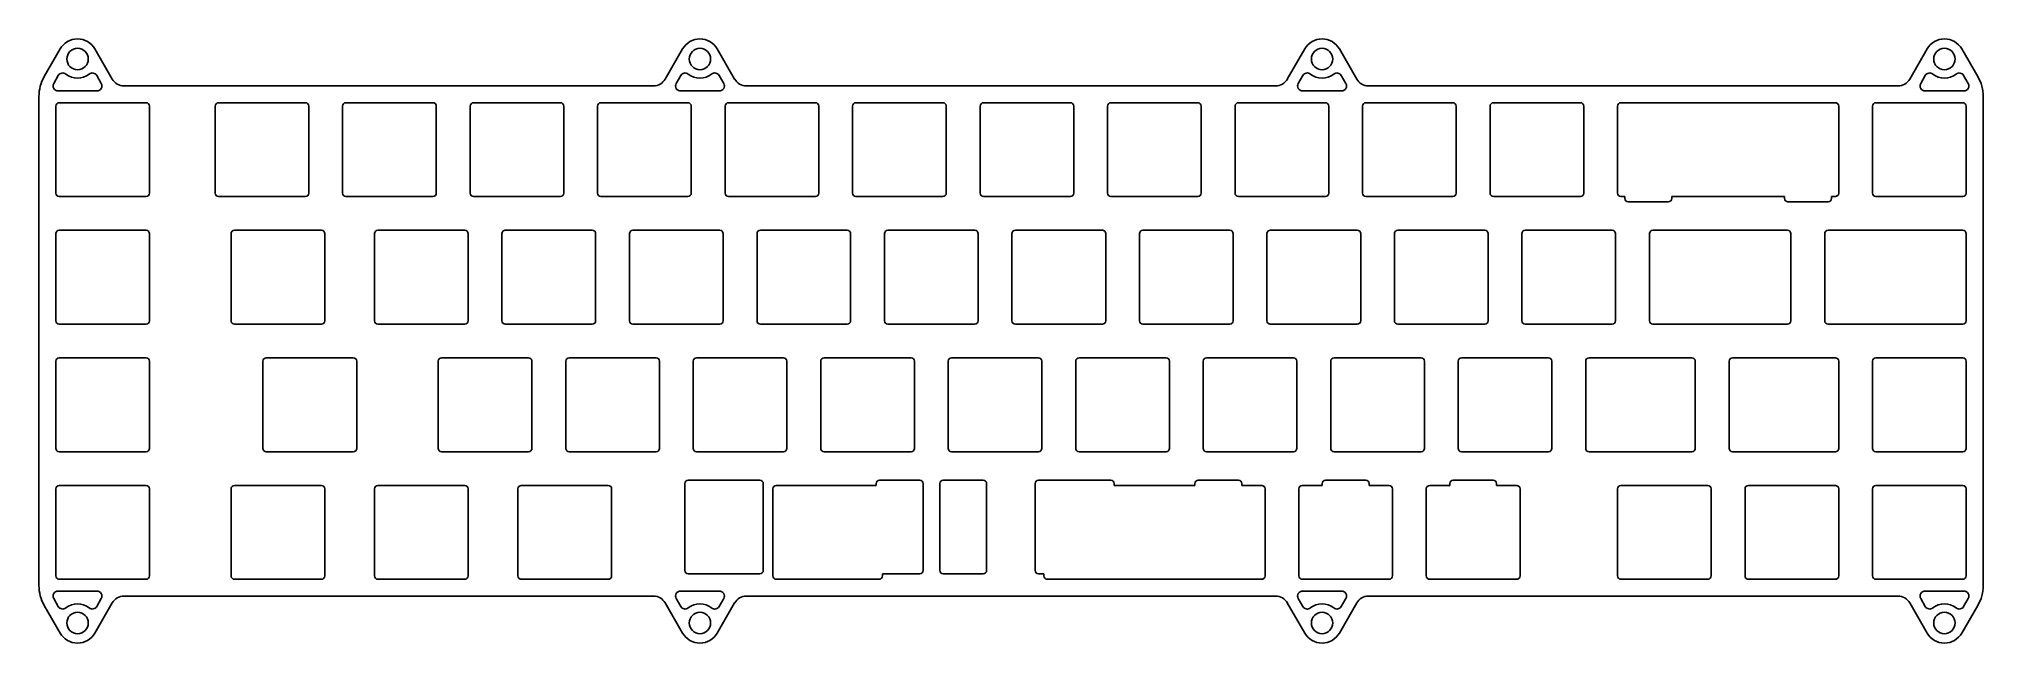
# Model space of a CAD drawing. Header units: millimetres. Extents: x 10 to 300, y -93 to -3.
import ezdxf

# ---------------------------------------------------------------- set-up
doc = ezdxf.new("R2010")
doc.units = ezdxf.units.MM

msp = doc.modelspace()

# ---------------------------------------------------------------- linework, layer by layer
at = {"color": 7, "linetype": 'Continuous', "lineweight": 25}
for p, q in [((12.7, -4.03), (10.33, -8.13)), ((20.49, -8.53), (17.9, -4.03)), ((105.7, -4.03), (103.1, -8.53)), ((113.49, -8.53), (110.9, -4.03)), ((196.07, -8.53), (198.67, -4.03)), ((203.86, -4.03), (206.46, -8.53)), ((289.07, -8.53), (291.67, -4.03)), ((296.86, -4.03), (299.23, -8.13)), ((12.43, -7.99), (11.75, -9.18)), ((18.85, -9.18), (18.16, -7.99)), ((105.43, -7.99), (104.75, -9.18)), ((111.85, -9.18), (111.16, -7.99)), ((198.4, -7.99), (197.71, -9.18)), ((204.81, -9.18), (204.13, -7.99)), ((291.4, -7.99), (290.71, -9.18)), ((297.81, -9.18), (297.13, -7.99)), ((9.53, -11.13), (9.53, -84.12)), ((12.4, -10.3), (18.2, -10.3)), ((101.37, -9.53), (22.23, -9.53)), ((105.4, -10.3), (111.2, -10.3)), ((194.34, -9.53), (115.23, -9.53)), ((198.36, -10.3), (204.17, -10.3)), ((287.34, -9.53), (208.19, -9.53)), ((291.36, -10.3), (297.17, -10.3)), ((300.04, -84.12), (300.04, -11.13)), ((12.05, -12.55), (12.05, -25.55)), ((25.55, -12.05), (12.55, -12.05)), ((26.05, -25.55), (26.05, -12.55)), ((35.86, -12.55), (35.86, -25.55)), ((49.36, -12.05), (36.36, -12.05)), ((49.86, -25.55), (49.86, -12.55)), ((54.91, -12.55), (54.91, -25.55)), ((68.41, -12.05), (55.41, -12.05)), ((68.91, -25.55), (68.91, -12.55)), ((73.96, -12.55), (73.96, -25.55)), ((87.46, -12.05), (74.46, -12.05)), ((87.96, -25.55), (87.96, -12.55)), ((93.01, -12.55), (93.01, -25.55)), ((106.51, -12.05), (93.51, -12.05)), ((107.01, -25.55), (107.01, -12.55)), ((112.06, -12.55), (112.06, -25.55)), ((125.56, -12.05), (112.56, -12.05)), ((126.06, -25.55), (126.06, -12.55)), ((131.11, -12.55), (131.11, -25.55)), ((144.61, -12.05), (131.61, -12.05)), ((145.11, -25.55), (145.11, -12.55)), ((150.16, -12.55), (150.16, -25.55)), ((163.66, -12.05), (150.66, -12.05)), ((164.16, -25.55), (164.16, -12.55)), ((169.21, -12.55), (169.21, -25.55)), ((182.71, -12.05), (169.71, -12.05)), ((183.21, -25.55), (183.21, -12.55)), ((188.26, -12.55), (188.26, -25.55)), ((201.76, -12.05), (188.76, -12.05)), ((202.26, -25.55), (202.26, -12.55)), ((207.31, -12.55), (207.31, -25.55)), ((220.81, -12.05), (207.81, -12.05)), ((221.31, -25.55), (221.31, -12.55)), ((226.36, -12.55), (226.36, -25.55)), ((239.86, -12.05), (226.86, -12.05)), ((240.36, -25.55), (240.36, -12.55)), ((245.41, -12.55), (245.41, -25.55)), ((277.96, -12.05), (245.91, -12.05)), ((278.46, -25.55), (278.46, -12.55)), ((283.51, -12.55), (283.51, -25.55)), ((297.01, -12.05), (284.01, -12.05)), ((297.51, -25.55), (297.51, -12.55)), ((12.55, -26.05), (25.55, -26.05)), ((36.36, -26.05), (49.36, -26.05)), ((55.41, -26.05), (68.41, -26.05)), ((74.46, -26.05), (87.46, -26.05)), ((93.51, -26.05), (106.51, -26.05)), ((112.56, -26.05), (125.56, -26.05)), ((131.61, -26.05), (144.61, -26.05)), ((150.66, -26.05), (163.66, -26.05)), ((169.71, -26.05), (182.71, -26.05)), ((188.76, -26.05), (201.76, -26.05)), ((207.81, -26.05), (220.81, -26.05)), ((226.86, -26.05), (239.86, -26.05)), ((245.91, -26.05), (246.5, -26.05)), ((246.5, -26.35), (246.5, -26.05)), ((253.5, -26.35), (253.5, -26.05)), ((253.5, -26.05), (270.38, -26.05)), ((270.38, -26.35), (270.38, -26.05)), ((277.38, -26.35), (277.38, -26.05)), ((277.38, -26.05), (277.96, -26.05)), ((284.01, -26.05), (297.01, -26.05)), ((247, -26.85), (253, -26.85)), ((276.88, -26.85), (270.88, -26.85)), ((12.05, -31.6), (12.05, -44.6)), ((25.55, -31.1), (12.55, -31.1)), ((26.05, -44.6), (26.05, -31.6)), ((38.24, -31.6), (38.24, -44.6)), ((51.74, -31.1), (38.74, -31.1)), ((52.24, -44.6), (52.24, -31.6)), ((59.67, -31.6), (59.67, -44.6)), ((73.17, -31.1), (60.17, -31.1)), ((73.67, -44.6), (73.67, -31.6)), ((78.72, -31.6), (78.72, -44.6)), ((92.22, -31.1), (79.22, -31.1)), ((92.72, -44.6), (92.72, -31.6)), ((97.78, -31.6), (97.78, -44.6)), ((111.28, -31.1), (98.28, -31.1)), ((111.78, -44.6), (111.78, -31.6)), ((116.83, -31.6), (116.83, -44.6)), ((130.32, -31.1), (117.33, -31.1)), ((130.82, -44.6), (130.82, -31.6)), ((135.88, -31.6), (135.88, -44.6)), ((149.38, -31.1), (136.38, -31.1)), ((149.88, -44.6), (149.88, -31.6)), ((154.93, -31.6), (154.93, -44.6)), ((168.43, -31.1), (155.43, -31.1)), ((168.93, -44.6), (168.93, -31.6)), ((173.97, -31.6), (173.97, -44.6)), ((187.47, -31.1), (174.47, -31.1)), ((187.97, -44.6), (187.97, -31.6)), ((193.03, -31.6), (193.03, -44.6)), ((206.53, -31.1), (193.53, -31.1)), ((207.03, -44.6), (207.03, -31.6)), ((212.07, -31.6), (212.07, -44.6)), ((225.57, -31.1), (212.57, -31.1)), ((226.07, -44.6), (226.07, -31.6)), ((231.12, -31.6), (231.12, -44.6)), ((244.62, -31.1), (231.62, -31.1)), ((245.12, -44.6), (245.12, -31.6)), ((250.18, -31.6), (250.18, -44.6)), ((270.82, -31.1), (250.68, -31.1)), ((271.32, -44.6), (271.32, -31.6)), ((276.37, -31.6), (276.37, -44.6)), ((297.01, -31.1), (276.87, -31.1)), ((297.51, -44.6), (297.51, -31.6)), ((12.55, -45.1), (25.55, -45.1)), ((38.74, -45.1), (51.74, -45.1)), ((60.17, -45.1), (73.17, -45.1)), ((79.22, -45.1), (92.22, -45.1)), ((98.28, -45.1), (111.28, -45.1)), ((117.33, -45.1), (130.32, -45.1)), ((136.38, -45.1), (149.38, -45.1)), ((155.43, -45.1), (168.43, -45.1)), ((174.47, -45.1), (187.47, -45.1)), ((193.53, -45.1), (206.53, -45.1)), ((212.57, -45.1), (225.57, -45.1)), ((231.62, -45.1), (244.62, -45.1)), ((250.68, -45.1), (270.82, -45.1)), ((276.87, -45.1), (297.01, -45.1)), ((12.05, -50.65), (12.05, -63.65)), ((25.55, -50.15), (12.55, -50.15)), ((26.05, -63.65), (26.05, -50.65)), ((43.01, -50.65), (43.01, -63.65)), ((56.51, -50.15), (43.51, -50.15)), ((57.01, -63.65), (57.01, -50.65)), ((69.2, -50.65), (69.2, -63.65)), ((82.7, -50.15), (69.7, -50.15)), ((83.2, -63.65), (83.2, -50.65)), ((88.25, -50.65), (88.25, -63.65)), ((101.75, -50.15), (88.75, -50.15)), ((102.25, -63.65), (102.25, -50.65)), ((107.3, -50.65), (107.3, -63.65)), ((120.8, -50.15), (107.8, -50.15)), ((121.3, -63.65), (121.3, -50.65)), ((126.35, -50.65), (126.35, -63.65)), ((139.85, -50.15), (126.85, -50.15)), ((140.35, -63.65), (140.35, -50.65)), ((145.4, -50.65), (145.4, -63.65)), ((158.9, -50.15), (145.9, -50.15)), ((159.4, -63.65), (159.4, -50.65)), ((164.45, -50.65), (164.45, -63.65)), ((177.95, -50.15), (164.95, -50.15)), ((178.45, -63.65), (178.45, -50.65)), ((183.5, -50.65), (183.5, -63.65)), ((197, -50.15), (184, -50.15)), ((197.5, -63.65), (197.5, -50.65)), ((202.55, -50.65), (202.55, -63.65)), ((216.05, -50.15), (203.05, -50.15)), ((216.55, -63.65), (216.55, -50.65)), ((221.6, -50.65), (221.6, -63.65)), ((235.1, -50.15), (222.1, -50.15)), ((235.6, -63.65), (235.6, -50.65)), ((240.65, -50.65), (240.65, -63.65)), ((256.53, -50.15), (241.15, -50.15)), ((257.03, -63.65), (257.03, -50.65)), ((262.08, -50.65), (262.08, -63.65)), ((277.96, -50.15), (262.58, -50.15)), ((278.46, -63.65), (278.46, -50.65)), ((283.51, -50.65), (283.51, -63.65)), ((297.01, -50.15), (284.01, -50.15)), ((297.51, -63.65), (297.51, -50.65)), ((12.55, -64.15), (25.55, -64.15)), ((43.51, -64.15), (56.51, -64.15)), ((69.7, -64.15), (82.7, -64.15)), ((88.75, -64.15), (101.75, -64.15)), ((107.8, -64.15), (120.8, -64.15)), ((126.85, -64.15), (139.85, -64.15)), ((145.9, -64.15), (158.9, -64.15)), ((164.95, -64.15), (177.95, -64.15)), ((184, -64.15), (197, -64.15)), ((203.05, -64.15), (216.05, -64.15)), ((222.1, -64.15), (235.1, -64.15)), ((241.15, -64.15), (256.53, -64.15)), ((262.58, -64.15), (277.96, -64.15)), ((284.01, -64.15), (297.01, -64.15)), ((12.05, -69.7), (12.05, -82.7)), ((25.55, -69.2), (12.55, -69.2)), ((26.05, -82.7), (26.05, -69.7)), ((38.24, -69.7), (38.24, -82.7)), ((51.74, -69.2), (38.74, -69.2)), ((52.24, -82.7), (52.24, -69.7)), ((59.67, -69.7), (59.67, -82.7)), ((73.17, -69.2), (60.17, -69.2)), ((73.67, -82.7), (73.67, -69.7)), ((81.11, -69.7), (81.11, -82.7)), ((94.61, -69.2), (81.61, -69.2)), ((95.11, -82.7), (95.11, -69.7)), ((106.04, -81.9), (106.04, -68.9)), ((106.54, -68.4), (117.27, -68.4)), ((117.77, -81.9), (117.77, -68.9)), ((119.21, -69.7), (119.21, -82.7)), ((134.64, -69.2), (119.71, -69.2)), ((134.64, -68.9), (134.64, -69.2)), ((141.14, -68.4), (135.14, -68.4)), ((141.64, -81.9), (141.64, -68.9)), ((144.14, -81.9), (144.14, -68.9)), ((144.64, -68.4), (150.64, -68.4)), ((151.14, -81.9), (151.14, -68.9)), ((158.39, -68.9), (158.39, -81.9)), ((158.89, -68.4), (169.69, -68.4)), ((170.19, -69.2), (170.19, -68.9)), ((182.27, -69.2), (170.19, -69.2)), ((182.27, -68.9), (182.27, -69.2)), ((188.77, -68.4), (182.77, -68.4)), ((189.27, -69.2), (189.27, -68.9)), ((192.24, -69.2), (189.27, -69.2)), ((192.74, -82.7), (192.74, -69.7)), ((197.79, -69.7), (197.79, -82.7)), ((201.29, -69.2), (198.29, -69.2)), ((201.29, -69.2), (201.29, -68.9)), ((201.79, -68.4), (207.79, -68.4)), ((208.29, -69.2), (208.29, -68.9)), ((211.29, -69.2), (208.29, -69.2)), ((211.79, -82.7), (211.79, -69.7)), ((216.84, -69.7), (216.84, -82.7)), ((220.34, -69.2), (217.34, -69.2)), ((220.34, -68.9), (220.34, -69.2)), ((226.84, -68.4), (220.84, -68.4)), ((227.34, -69.2), (227.34, -68.9)), ((230.34, -69.2), (227.34, -69.2)), ((230.84, -82.7), (230.84, -69.7)), ((245.41, -69.7), (245.41, -82.7)), ((258.91, -69.2), (245.91, -69.2)), ((259.41, -82.7), (259.41, -69.7)), ((264.46, -69.7), (264.46, -82.7)), ((277.96, -69.2), (264.96, -69.2)), ((278.46, -82.7), (278.46, -69.7)), ((283.51, -69.7), (283.51, -82.7)), ((297.01, -69.2), (284.01, -69.2)), ((297.51, -82.7), (297.51, -69.7)), ((12.55, -83.2), (25.55, -83.2)), ((38.74, -83.2), (51.74, -83.2)), ((60.17, -83.2), (73.17, -83.2)), ((81.61, -83.2), (94.61, -83.2)), ((106.54, -82.4), (117.27, -82.4)), ((119.71, -83.2), (135.09, -83.2)), ((135.59, -82.7), (135.59, -82.4)), ((135.59, -82.4), (141.14, -82.4)), ((144.64, -82.4), (150.64, -82.4)), ((158.89, -82.4), (159.69, -82.4)), ((159.69, -82.4), (159.69, -82.7)), ((160.19, -83.2), (192.24, -83.2)), ((198.29, -83.2), (211.29, -83.2)), ((217.34, -83.2), (230.34, -83.2)), ((245.91, -83.2), (258.91, -83.2)), ((264.96, -83.2), (277.96, -83.2)), ((284.01, -83.2), (297.01, -83.2)), ((12.7, -91.22), (10.33, -87.12)), ((11.75, -86.08), (12.43, -87.26)), ((18.2, -84.95), (12.4, -84.95)), ((20.49, -86.72), (17.9, -91.22)), ((18.16, -87.26), (18.85, -86.08)), ((22.23, -85.72), (101.37, -85.72)), ((105.7, -91.22), (103.1, -86.72)), ((104.75, -86.08), (105.43, -87.26)), ((111.2, -84.95), (105.4, -84.95)), ((113.49, -86.72), (110.9, -91.22)), ((111.16, -87.26), (111.85, -86.08)), ((115.23, -85.72), (194.34, -85.72)), ((196.07, -86.72), (198.67, -91.22)), ((197.71, -86.08), (198.4, -87.26)), ((204.17, -84.95), (198.36, -84.95)), ((203.86, -91.22), (206.46, -86.72)), ((204.13, -87.26), (204.81, -86.08)), ((208.19, -85.72), (287.34, -85.72)), ((289.07, -86.72), (291.67, -91.22)), ((290.71, -86.08), (291.4, -87.26)), ((297.17, -84.95), (291.36, -84.95)), ((296.86, -91.22), (299.23, -87.12)), ((297.13, -87.26), (297.81, -86.08))]:
    msp.add_line(p, q, dxfattribs=at)
for centre in [(15.3, -5.53), (108.3, -5.53), (201.26, -5.53), (294.26, -5.53), (15.3, -89.72), (108.3, -89.72), (201.26, -89.72), (294.26, -89.72)]:
    msp.add_circle(centre, 1.6, dxfattribs=at)
for centre, radius, start, end in [((15.3, -5.53), 3, 30, 150), ((108.3, -5.53), 3, 30, 150), ((201.26, -5.53), 3, 30, 150), ((294.26, -5.53), 3, 30, 150), ((15.53, -11.13), 6, 150, 180), ((13.08, -8.36), 0.75, 52.0164, 150), ((15.3, -5.53), 2.85, 232.0164, 307.9836), ((17.51, -8.36), 0.75, 30, 127.9836), ((22.23, -7.53), 2, 210, 270), ((101.37, -7.53), 2, 270, 330), ((106.08, -8.36), 0.75, 52.0164, 150), ((108.3, -5.53), 2.85, 232.0164, 307.9836), ((110.51, -8.36), 0.75, 30, 127.9836), ((115.23, -7.53), 2, 210, 270), ((194.34, -7.53), 2, 270, 330), ((199.05, -8.36), 0.75, 52.0164, 150), ((201.26, -5.53), 2.85, 232.0164, 307.9836), ((203.48, -8.36), 0.75, 30, 127.9836), ((208.19, -7.53), 2, 210, 270), ((287.34, -7.53), 2, 270, 330), ((292.05, -8.36), 0.75, 52.0164, 150), ((294.26, -5.53), 2.85, 232.0164, 307.9836), ((296.48, -8.36), 0.75, 30, 127.9836), ((294.04, -11.13), 6, 0, 30), ((12.4, -9.55), 0.75, 150, 270), ((18.2, -9.55), 0.75, 270, 30), ((105.4, -9.55), 0.75, 150, 270), ((111.2, -9.55), 0.75, 270, 30), ((198.36, -9.55), 0.75, 150, 270), ((204.17, -9.55), 0.75, 270, 30), ((291.36, -9.55), 0.75, 150, 270), ((297.17, -9.55), 0.75, 270, 30), ((12.55, -12.55), 0.5, 90, 180), ((25.55, -12.55), 0.5, 360, 90), ((36.36, -12.55), 0.5, 90, 180), ((49.36, -12.55), 0.5, 0, 90), ((55.41, -12.55), 0.5, 90, 180), ((68.41, -12.55), 0.5, 0, 90), ((74.46, -12.55), 0.5, 90, 180), ((87.46, -12.55), 0.5, 0, 90), ((93.51, -12.55), 0.5, 90, 180), ((106.51, -12.55), 0.5, 0, 90), ((112.56, -12.55), 0.5, 90, 180), ((125.56, -12.55), 0.5, 360, 90), ((131.61, -12.55), 0.5, 90, 180), ((144.61, -12.55), 0.5, 0, 90), ((150.66, -12.55), 0.5, 90, 180), ((163.66, -12.55), 0.5, 0, 90), ((169.71, -12.55), 0.5, 90, 180), ((182.71, -12.55), 0.5, 0, 90), ((188.76, -12.55), 0.5, 90, 180), ((201.76, -12.55), 0.5, 0, 90), ((207.81, -12.55), 0.5, 90, 180), ((220.81, -12.55), 0.5, 0, 90), ((226.86, -12.55), 0.5, 90, 180), ((239.86, -12.55), 0.5, 0, 90), ((245.91, -12.55), 0.5, 90, 180), ((277.96, -12.55), 0.5, 360, 90), ((284.01, -12.55), 0.5, 90, 180), ((297.01, -12.55), 0.5, 360, 90), ((12.55, -25.55), 0.5, 180, 270), ((25.55, -25.55), 0.5, 270, 0), ((36.36, -25.55), 0.5, 180, 270), ((49.36, -25.55), 0.5, 270, 0), ((55.41, -25.55), 0.5, 180, 270), ((68.41, -25.55), 0.5, 270, 0), ((74.46, -25.55), 0.5, 180, 270), ((87.46, -25.55), 0.5, 270, 0), ((93.51, -25.55), 0.5, 180, 270), ((106.51, -25.55), 0.5, 270, 0), ((112.56, -25.55), 0.5, 180, 270), ((125.56, -25.55), 0.5, 270, 0), ((131.61, -25.55), 0.5, 180, 270), ((144.61, -25.55), 0.5, 270, 360), ((150.66, -25.55), 0.5, 180, 270), ((163.66, -25.55), 0.5, 270, 360), ((169.71, -25.55), 0.5, 180, 270), ((182.71, -25.55), 0.5, 270, 360), ((188.76, -25.55), 0.5, 180, 270), ((201.76, -25.55), 0.5, 270, 360), ((207.81, -25.55), 0.5, 180, 270), ((220.81, -25.55), 0.5, 270, 360), ((226.86, -25.55), 0.5, 180, 270), ((239.86, -25.55), 0.5, 270, 360), ((245.91, -25.55), 0.5, 180, 270), ((277.96, -25.55), 0.5, 270, 0), ((284.01, -25.55), 0.5, 180, 270), ((297.01, -25.55), 0.5, 270, 0), ((247, -26.35), 0.5, 180, 270), ((253, -26.35), 0.5, 270, 0), ((270.88, -26.35), 0.5, 180, 270), ((276.88, -26.35), 0.5, 270, 0), ((12.55, -31.6), 0.5, 90, 180), ((25.55, -31.6), 0.5, 0, 90), ((38.74, -31.6), 0.5, 90, 180), ((51.74, -31.6), 0.5, 0, 90), ((60.17, -31.6), 0.5, 90, 180), ((73.17, -31.6), 0.5, 0, 90), ((79.22, -31.6), 0.5, 90, 180), ((92.22, -31.6), 0.5, 0, 90), ((98.28, -31.6), 0.5, 90, 180), ((111.28, -31.6), 0.5, 0, 90), ((117.33, -31.6), 0.5, 90, 180), ((130.32, -31.6), 0.5, 0, 90), ((136.38, -31.6), 0.5, 90, 180), ((149.38, -31.6), 0.5, 0, 90), ((155.43, -31.6), 0.5, 90, 180), ((168.43, -31.6), 0.5, 0, 90), ((174.47, -31.6), 0.5, 90, 180), ((187.47, -31.6), 0.5, 0, 90), ((193.53, -31.6), 0.5, 90, 180), ((206.53, -31.6), 0.5, 0, 90), ((212.57, -31.6), 0.5, 90, 180), ((225.57, -31.6), 0.5, 0, 90), ((231.62, -31.6), 0.5, 90, 180), ((244.62, -31.6), 0.5, 0, 90), ((250.68, -31.6), 0.5, 90, 180), ((270.82, -31.6), 0.5, 360, 90), ((276.87, -31.6), 0.5, 90, 180), ((297.01, -31.6), 0.5, 360, 90), ((12.55, -44.6), 0.5, 180, 270), ((25.55, -44.6), 0.5, 270, 0), ((38.74, -44.6), 0.5, 180, 270), ((51.74, -44.6), 0.5, 270, 360), ((60.17, -44.6), 0.5, 180, 270), ((73.17, -44.6), 0.5, 270, 0), ((79.22, -44.6), 0.5, 180, 270), ((92.22, -44.6), 0.5, 270, 0), ((98.28, -44.6), 0.5, 180, 270), ((111.28, -44.6), 0.5, 270, 0), ((117.33, -44.6), 0.5, 180, 270), ((130.32, -44.6), 0.5, 270, 360), ((136.38, -44.6), 0.5, 180, 270), ((149.38, -44.6), 0.5, 270, 360), ((155.43, -44.6), 0.5, 180, 270), ((168.43, -44.6), 0.5, 270, 360), ((174.47, -44.6), 0.5, 180, 270), ((187.47, -44.6), 0.5, 270, 360), ((193.53, -44.6), 0.5, 180, 270), ((206.53, -44.6), 0.5, 270, 360), ((212.57, -44.6), 0.5, 180, 270), ((225.57, -44.6), 0.5, 270, 360), ((231.62, -44.6), 0.5, 180, 270), ((244.62, -44.6), 0.5, 270, 360), ((250.68, -44.6), 0.5, 180, 270), ((270.82, -44.6), 0.5, 270, 0), ((276.87, -44.6), 0.5, 180, 270), ((297.01, -44.6), 0.5, 270, 0), ((12.55, -50.65), 0.5, 90, 180), ((25.55, -50.65), 0.5, 0, 90), ((43.51, -50.65), 0.5, 90, 180), ((56.51, -50.65), 0.5, 0, 90), ((69.7, -50.65), 0.5, 90, 180), ((82.7, -50.65), 0.5, 0, 90), ((88.75, -50.65), 0.5, 90, 180), ((101.75, -50.65), 0.5, 0, 90), ((107.8, -50.65), 0.5, 90, 180), ((120.8, -50.65), 0.5, 0, 90), ((126.85, -50.65), 0.5, 90, 180), ((139.85, -50.65), 0.5, 0, 90), ((145.9, -50.65), 0.5, 90, 180), ((158.9, -50.65), 0.5, 0, 90), ((164.95, -50.65), 0.5, 90, 180), ((177.95, -50.65), 0.5, 0, 90), ((184, -50.65), 0.5, 90, 180), ((197, -50.65), 0.5, 0, 90), ((203.05, -50.65), 0.5, 90, 180), ((216.05, -50.65), 0.5, 0, 90), ((222.1, -50.65), 0.5, 90, 180), ((235.1, -50.65), 0.5, 0, 90), ((241.15, -50.65), 0.5, 90, 180), ((256.53, -50.65), 0.5, 0, 90), ((262.58, -50.65), 0.5, 90, 180), ((277.96, -50.65), 0.5, 360, 90), ((284.01, -50.65), 0.5, 90, 180), ((297.01, -50.65), 0.5, 360, 90), ((12.55, -63.65), 0.5, 180, 270), ((25.55, -63.65), 0.5, 270, 0), ((43.51, -63.65), 0.5, 180, 270), ((56.51, -63.65), 0.5, 270, 0), ((69.7, -63.65), 0.5, 180, 270), ((82.7, -63.65), 0.5, 270, 360), ((88.75, -63.65), 0.5, 180, 270), ((101.75, -63.65), 0.5, 270, 360), ((107.8, -63.65), 0.5, 180, 270), ((120.8, -63.65), 0.5, 270, 360), ((126.85, -63.65), 0.5, 180, 270), ((139.85, -63.65), 0.5, 270, 360), ((145.9, -63.65), 0.5, 180, 270), ((158.9, -63.65), 0.5, 270, 360), ((164.95, -63.65), 0.5, 180, 270), ((177.95, -63.65), 0.5, 270, 360), ((184, -63.65), 0.5, 180, 270), ((197, -63.65), 0.5, 270, 360), ((203.05, -63.65), 0.5, 180, 270), ((216.05, -63.65), 0.5, 270, 0), ((222.1, -63.65), 0.5, 180, 270), ((235.1, -63.65), 0.5, 270, 0), ((241.15, -63.65), 0.5, 180, 270), ((256.53, -63.65), 0.5, 270, 360), ((262.58, -63.65), 0.5, 180, 270), ((277.96, -63.65), 0.5, 270, 0), ((284.01, -63.65), 0.5, 180, 270), ((297.01, -63.65), 0.5, 270, 0), ((12.55, -69.7), 0.5, 90, 180), ((25.55, -69.7), 0.5, 0, 90), ((38.74, -69.7), 0.5, 90, 180), ((51.74, -69.7), 0.5, 360, 90), ((60.17, -69.7), 0.5, 90, 180), ((73.17, -69.7), 0.5, 0, 90), ((81.61, -69.7), 0.5, 90, 180), ((94.61, -69.7), 0.5, 0, 90), ((106.54, -68.9), 0.5, 90, 180), ((117.27, -68.9), 0.5, 0, 90), ((119.71, -69.7), 0.5, 90, 180), ((135.14, -68.9), 0.5, 90, 180), ((141.14, -68.9), 0.5, 360, 90), ((144.64, -68.9), 0.5, 90, 180), ((150.64, -68.9), 0.5, 0, 90), ((158.89, -68.9), 0.5, 90, 180), ((169.69, -68.9), 0.5, 0, 90), ((182.77, -68.9), 0.5, 90, 180), ((188.77, -68.9), 0.5, 360, 90), ((192.24, -69.7), 0.5, 360, 90), ((198.29, -69.7), 0.5, 90, 180), ((201.79, -68.9), 0.5, 90, 180), ((207.79, -68.9), 0.5, 0, 90), ((211.29, -69.7), 0.5, 0, 90), ((217.34, -69.7), 0.5, 90, 180), ((220.84, -68.9), 0.5, 90, 180), ((226.84, -68.9), 0.5, 0, 90), ((230.34, -69.7), 0.5, 360, 90), ((245.91, -69.7), 0.5, 90, 180), ((258.91, -69.7), 0.5, 360, 90), ((264.96, -69.7), 0.5, 90, 180), ((277.96, -69.7), 0.5, 360, 90), ((284.01, -69.7), 0.5, 90, 180), ((297.01, -69.7), 0.5, 360, 90), ((15.53, -84.12), 6, 180, 210), ((12.55, -82.7), 0.5, 180, 270), ((25.55, -82.7), 0.5, 270, 360), ((38.74, -82.7), 0.5, 180, 270), ((51.74, -82.7), 0.5, 270, 0), ((60.17, -82.7), 0.5, 180, 270), ((73.17, -82.7), 0.5, 270, 0), ((81.61, -82.7), 0.5, 180, 270), ((94.61, -82.7), 0.5, 270, 360), ((106.54, -81.9), 0.5, 180, 270), ((117.27, -81.9), 0.5, 270, 360), ((119.71, -82.7), 0.5, 180, 270), ((135.09, -82.7), 0.5, 270, 0), ((141.14, -81.9), 0.5, 270, 0), ((144.64, -81.9), 0.5, 180, 270), ((150.64, -81.9), 0.5, 270, 360), ((158.89, -81.9), 0.5, 180, 270), ((160.19, -82.7), 0.5, 180, 270), ((192.24, -82.7), 0.5, 270, 0), ((198.29, -82.7), 0.5, 180, 270), ((211.29, -82.7), 0.5, 270, 360), ((217.34, -82.7), 0.5, 180, 270), ((230.34, -82.7), 0.5, 270, 0), ((245.91, -82.7), 0.5, 180, 270), ((258.91, -82.7), 0.5, 270, 0), ((264.96, -82.7), 0.5, 180, 270), ((277.96, -82.7), 0.5, 270, 0), ((284.01, -82.7), 0.5, 180, 270), ((297.01, -82.7), 0.5, 270, 0), ((294.04, -84.12), 6, 330, 0), ((12.4, -85.7), 0.75, 90, 210), ((15.3, -89.72), 2.85, 52.0164, 127.9836), ((18.2, -85.7), 0.75, 330, 90), ((22.23, -87.72), 2, 90, 150), ((101.37, -87.72), 2, 30, 90), ((105.4, -85.7), 0.75, 90, 210), ((108.3, -89.72), 2.85, 52.0164, 127.9836), ((111.2, -85.7), 0.75, 330, 90), ((115.23, -87.72), 2, 90, 150), ((194.34, -87.72), 2, 30, 90), ((198.36, -85.7), 0.75, 90, 210), ((201.26, -89.72), 2.85, 52.0164, 127.9836), ((204.17, -85.7), 0.75, 330, 90), ((208.19, -87.72), 2, 90, 150), ((287.34, -87.72), 2, 30, 90), ((291.36, -85.7), 0.75, 90, 210), ((294.26, -89.72), 2.85, 52.0164, 127.9836), ((297.17, -85.7), 0.75, 330, 90), ((13.08, -86.89), 0.75, 210, 307.9836), ((17.51, -86.89), 0.75, 232.0164, 330), ((106.08, -86.89), 0.75, 210, 307.9836), ((110.51, -86.89), 0.75, 232.0164, 330), ((199.05, -86.89), 0.75, 210, 307.9836), ((203.48, -86.89), 0.75, 232.0164, 330), ((292.05, -86.89), 0.75, 210, 307.9836), ((296.48, -86.89), 0.75, 232.0164, 330), ((15.3, -89.72), 3, 210, 330), ((108.3, -89.72), 3, 210, 330), ((201.26, -89.72), 3, 210, 330), ((294.26, -89.72), 3, 210, 330)]:
    msp.add_arc(centre, radius, start, end, dxfattribs=at)

doc.saveas('drawing.dxf')
